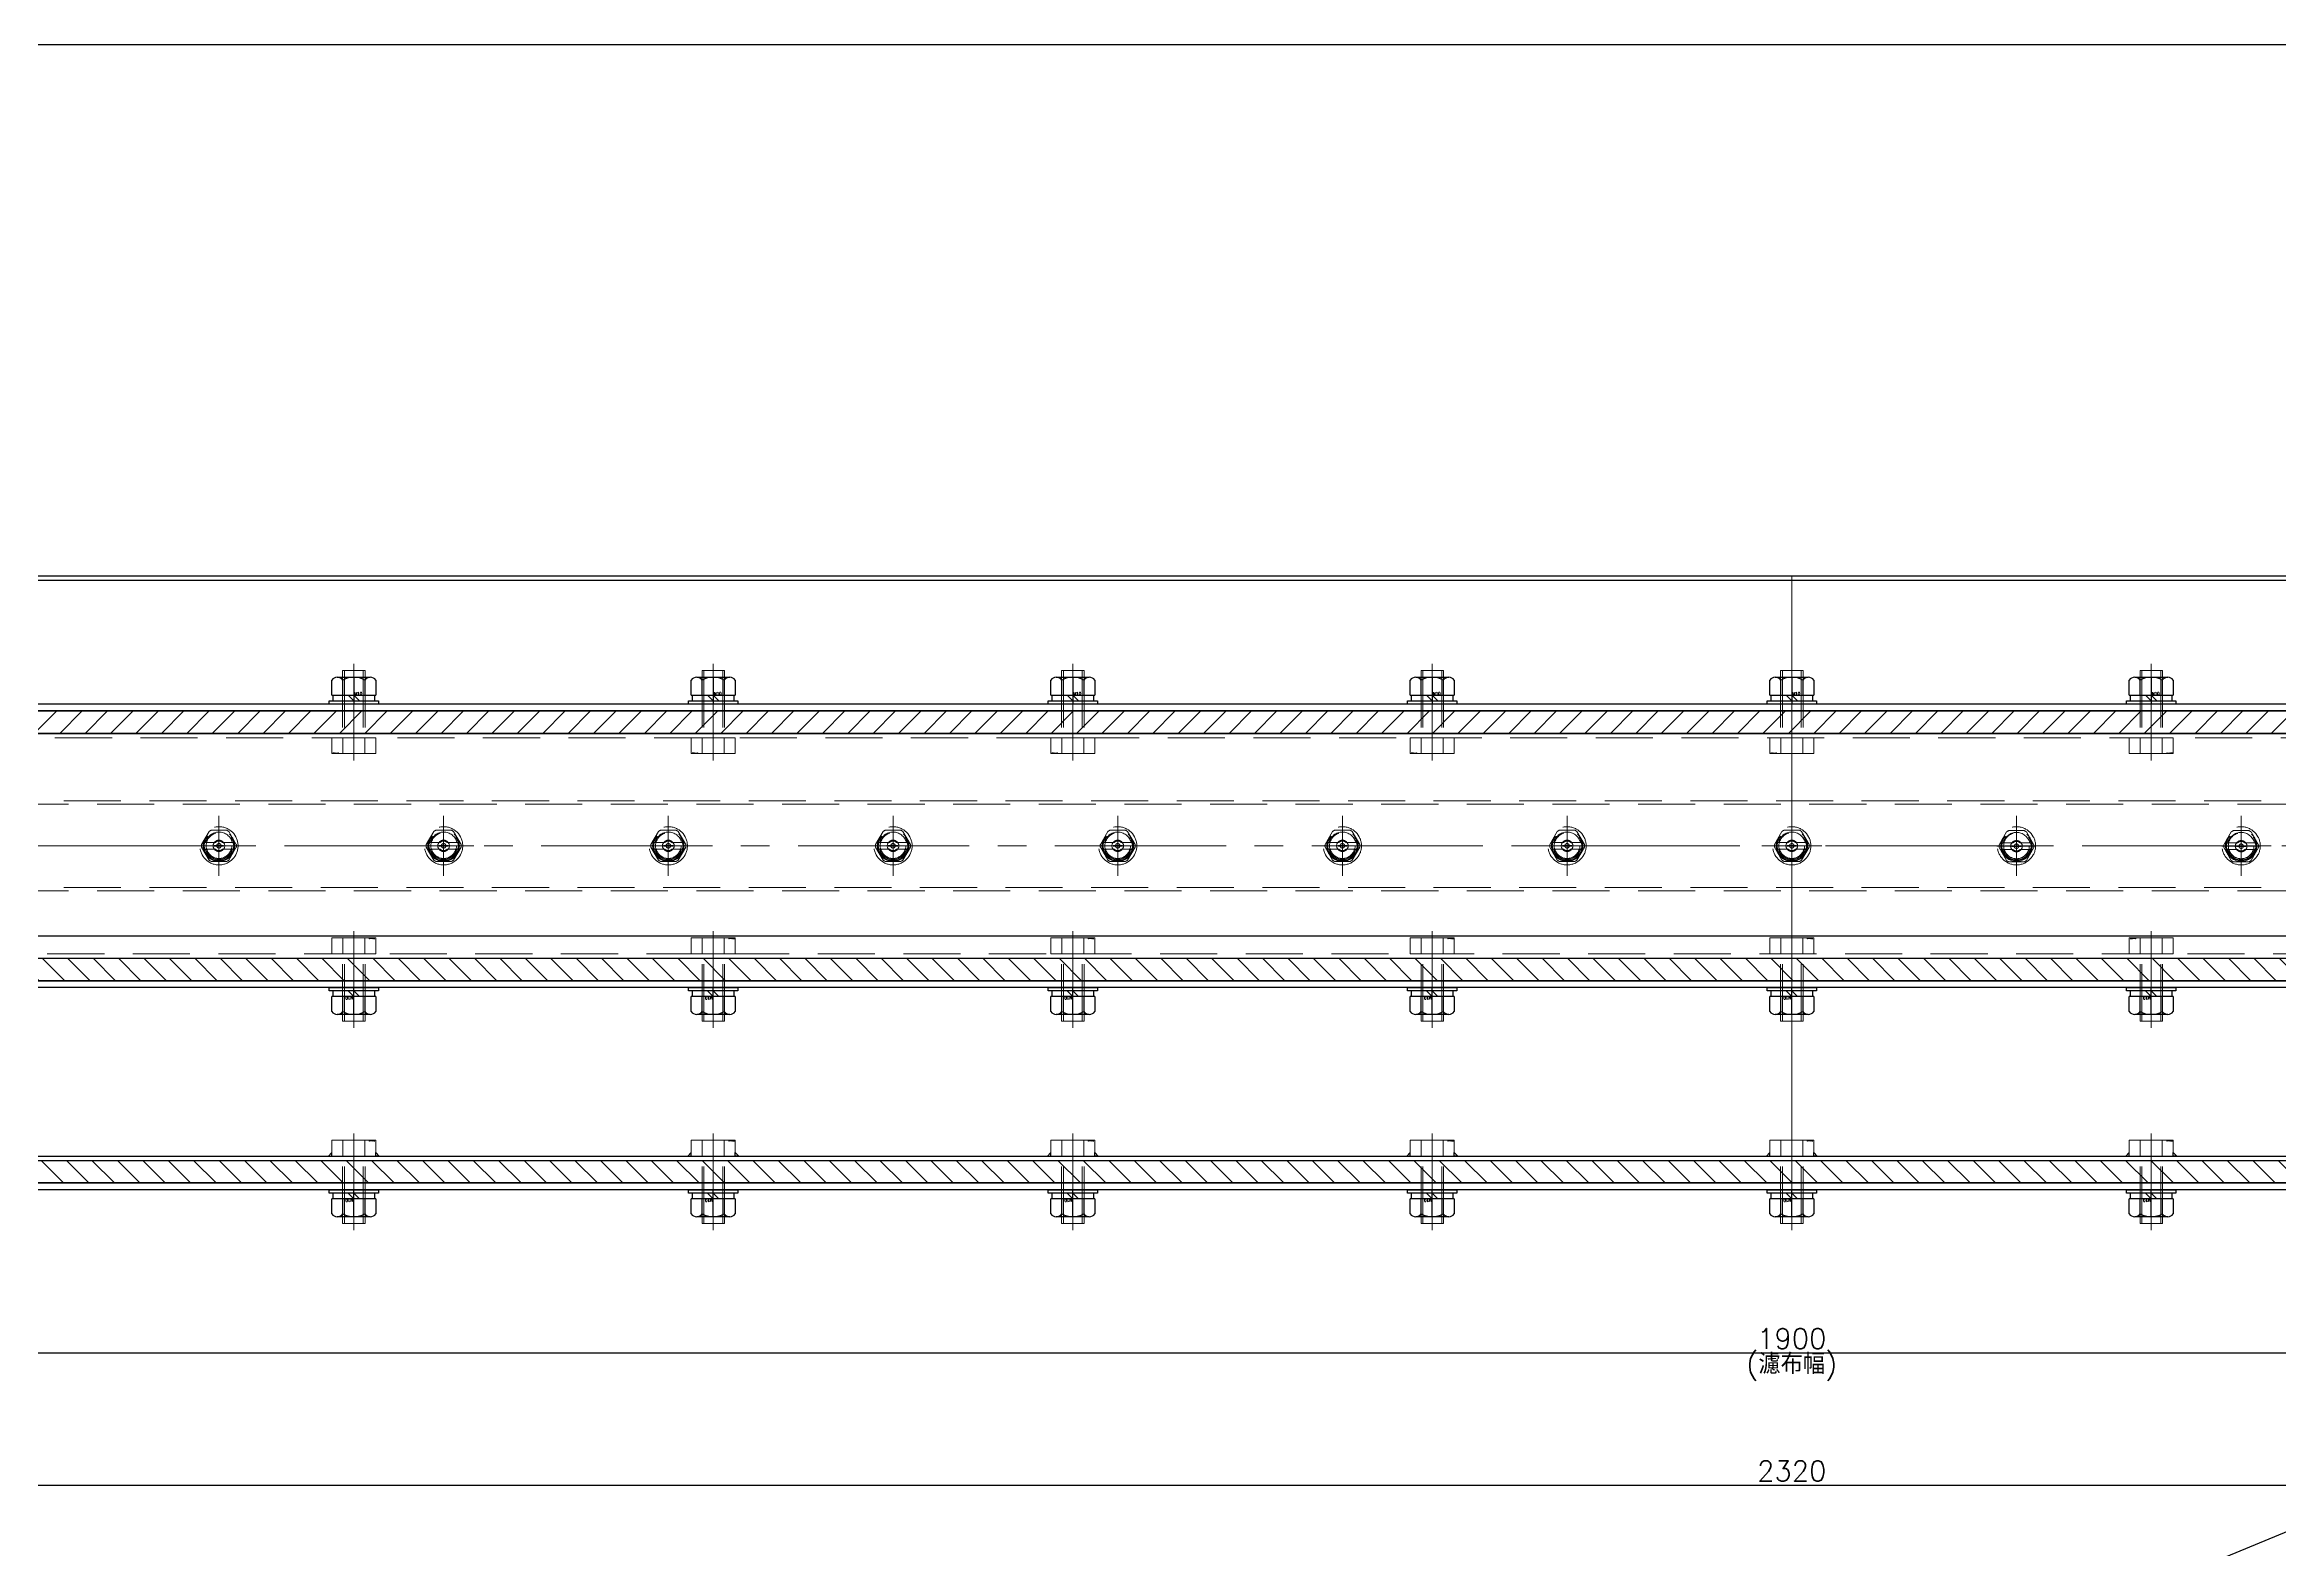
# Model space of a CAD drawing. Header units: millimetres. Extents: x -8731 to 85711, y -14522 to 31379.
# Drawn here: x 29158 to 30153, y -2889 to -2219 of the extents above; entities that cross this region are included whole.
import ezdxf

# ---------------------------------------------------------------- set-up
doc = ezdxf.new("R2010")
doc.units = ezdxf.units.MM
doc.header["$LTSCALE"] = 4
doc.header["$PDMODE"] = 99
doc.header["$PDSIZE"] = 1
doc.linetypes.add('CENTER2', pattern=[28.575, 19.05, -3.175, 3.175, -3.175])
doc.linetypes.add('HIDDEN', pattern=[9.525, 6.35, -3.175])
for name, color, linetype, lineweight in [('04_HIDDEN', 2, 'HIDDEN', 13), ('05_CENTER', 4, 'CENTER2', 13), ('08_DIM', 3, 'Continuous', 13)]:
    doc.layers.add(name, color=color, linetype=linetype, lineweight=lineweight)
doc.layers.add('10_DRAFT', color=8, linetype='Continuous', lineweight=0, plot=False)
doc.styles.add('KSS_TXT', font='txt.shx', dxfattribs={"bigfont": 'extfont2.shx'})
doc.styles.add('KSS_TXT_L', font='txt.shx', dxfattribs={"height": 9, "bigfont": 'extfont2.shx'})
doc.dimstyles.new('KSS_DIM', dxfattribs={"dimscale": 3, "dimtxt": 3, "dimasz": 2.5, "dimexe": 1.25, "dimexo": 0.625, "dimtad": 1, "dimdsep": 46, "dimtxsty": 'KSS_TXT', "dimblk": 'OPEN30', "dimcen": 0, "dimazin": 2, "dimtfac": 0.75, "dimtmove": 0, "dimatfit": 3, "dimldrblk": 'OPEN30', "dimfxl": 1, "dimtolj": 1, "dimarcsym": 0})

# ---------------------------------------------------------------- blocks, each defined once
blk = doc.blocks.new('A$C742A68D0_1_1')
at = {"color": 0, "linetype": 'CENTER2'}
blk.add_line((0, -33), (0, 10), dxfattribs=at)
at = {"color": 0}
for p, q in [((-9.81, 7), (9.81, 7)), ((-9.81, 0), (-9.81, 7)), ((-9.81, 0), (9.81, 0)), ((-4.91, 0), (-4.91, 7)), ((4.91, 0), (4.91, 7)), ((9.81, 0), (9.81, 7))]:
    blk.add_line(p, q, dxfattribs=at)
at = {"color": 0, "linetype": 'HIDDEN'}
for p, q in [((-5, -30), (-5, 0)), ((-4.19, -30), (-4.19, 0)), ((4.19, -30), (4.19, 0)), ((5, -30), (5, 0)), ((-5, -30), (5, -30))]:
    blk.add_line(p, q, dxfattribs=at)
at = {"layer": '10_DRAFT', "style": 'KSS_TXT_L'}
blk.add_text('BT-M10x30L', height=0.3, dxfattribs=at).set_placement((6.81, 6.66))
blk = doc.blocks.new('A$C0B00724F_1_1')
at = {"color": 0}
for points in [[(1980, 90), (80, 90)], [(80, -10), (1980, -10)]]:
    blk.add_lwpolyline(points, dxfattribs=at)
at = {"layer": '04_HIDDEN'}
for p, q in [((2035, 88), (25, 88)), ((25, -8), (2035, -8))]:
    blk.add_line(p, q, dxfattribs=at)
at = {"layer": '05_CENTER'}
for p, q in [((390, 95.46), (390, 82.43)), ((550, 95.46), (550, 82.43)), ((710, 95.46), (710, 82.43)), ((870, 95.46), (870, 82.43)), ((1030, 95.46), (1030, 82.43)), ((1190, 95.46), (1190, 82.43)), ((16.24, 40), (2043.76, 40)), ((390, -15.46), (390, -2.43)), ((550, -15.46), (550, -2.43)), ((710, -15.46), (710, -2.43)), ((870, -15.46), (870, -2.43)), ((1030, -15.46), (1030, -2.43)), ((1190, -15.46), (1190, -2.43))]:
    blk.add_line(p, q, dxfattribs=at)
at = {"layer": '10_DRAFT'}
blk.add_line((1030, 90), (1030, -10), dxfattribs=at)
at = {"layer": '04_HIDDEN', "rotation": 180}
for p in [(390, 88), (550, 88), (710, 88), (870, 88), (1030, 88)]:
    blk.add_blockref('A$C742A68D0_1_1', p, dxfattribs=at)
at = {"layer": '04_HIDDEN', "xscale": -1, "rotation": 180}
blk.add_blockref('A$C742A68D0_1_1', (1190, 88), dxfattribs=at)
at = {"layer": '04_HIDDEN'}
for p in [(390, -8), (550, -8), (710, -8), (870, -8), (1030, -8)]:
    blk.add_blockref('A$C742A68D0_1_1', p, dxfattribs=at)
at = {"layer": '04_HIDDEN', "xscale": -1}
blk.add_blockref('A$C742A68D0_1_1', (1190, -8), dxfattribs=at)
blk = doc.blocks.new('_Open30')
at = {"color": 0, "linetype": 'ByBlock', "lineweight": -2}
for p, q in [((-1, 0.27), (0, 0)), ((0, 0), (-1, -0.27)), ((0, 0), (-1, 0))]:
    blk.add_line(p, q, dxfattribs=at)
blk = doc.blocks.new('*D3047')
at = {"layer": '08_DIM', "color": 0, "lineweight": -2, "transparency": 16777216}
for p, q in [((28985.53, -2784.66), (28985.53, -2804.96)), ((30885.53, -2784.66), (30885.53, -2804.96)), ((28993.03, -2801.21), (30878.03, -2801.21))]:
    blk.add_line(p, q, dxfattribs=at)
at = {"layer": 'Defpoints', "color": 0, "transparency": 16777216}
for p in [(28985.53, -2782.79), (30885.53, -2782.79), (30885.53, -2801.21)]:
    blk.add_point(p, dxfattribs=at)
at = {"layer": '08_DIM', "color": 0, "lineweight": -2, "transparency": 16777216, "xscale": 7.5, "yscale": 7.5, "zscale": 7.5, "rotation": 180}
blk.add_blockref('_Open30', (28985.53, -2801.21), dxfattribs=at)
at = {"layer": '08_DIM', "color": 0, "lineweight": -2, "transparency": 16777216, "xscale": 7.5, "yscale": 7.5, "zscale": 7.5}
blk.add_blockref('_Open30', (30885.53, -2801.21), dxfattribs=at)
at = {"layer": '08_DIM', "color": 0, "transparency": 16777216, "char_height": 9, "attachment_point": 5, "style": 'KSS_TXT'}
for s, insert in [('\\A1;1900', (29935.53, -2794.84)), ('\\A1;(濾布幅)', (29935.53, -2807.59))]:
    blk.add_mtext(s, dxfattribs=dict(at, insert=insert))
blk = doc.blocks.new('A$C6E8C5BCD_1_1')
h = blk.add_hatch()
h.set_pattern_fill('_USER', color=3, scale=8, angle=135, pattern_type=0)
h.set_pattern_definition([(135, (9279.8095, 4636.656), (-5.656854, -5.656854), [])])
h.paths.add_polyline_path([(1000, -10), (1000, 0), (-920, 0), (-920, -10)])
h.paths.add_polyline_path([(-920, -10), (-920, 0), (-950, 0), (-950, -10)])
h.paths.add_polyline_path([(-950, -10), (-950, 0), (-1000, 0), (-1000, -10)])
at = {"color": 0}
blk.add_lwpolyline([(1000, 0), (1000, -10), (-1000, -10), (-1000, 0)], close=True, dxfattribs=at)
at = {"layer": '05_CENTER'}
for p, q in [((-640, 3.94), (-640, -13.51)), ((-480, 3.94), (-480, -13.51)), ((-320, 3.94), (-320, -13.51)), ((-160, 3.94), (-160, -13.51)), ((0, 3.94), (0, -13.51)), ((160, 3.94), (160, -13.51))]:
    blk.add_line(p, q, dxfattribs=at)
blk = doc.blocks.new('A$C4147621A_1_1')
at = {"color": 0}
blk.add_lwpolyline([(1000, 0), (1000, -3), (-1000, -3), (-1000, 0)], close=True, dxfattribs=at)
at = {"layer": '05_CENTER'}
for p, q in [((-640, 2.83), (-640, -5.76)), ((-480, 2.83), (-480, -5.76)), ((-320, 2.83), (-320, -5.76)), ((-160, 2.83), (-160, -5.76)), ((0, 2.83), (0, -5.76)), ((160, 2.83), (160, -5.76))]:
    blk.add_line(p, q, dxfattribs=at)
blk = doc.blocks.new('A$C003B6CA5_1_1')
at = {"color": 0}
blk.add_lwpolyline([(1100, -20), (-1150, -20), (-1150, 20), (1100, 20)], close=True, dxfattribs=at)
at = {"layer": '04_HIDDEN'}
for p, q in [((1100, 18.5), (-1150, 18.5)), ((-1150, -18.5), (1100, -18.5))]:
    blk.add_line(p, q, dxfattribs=at)
for centre, radius in [((-700, 0), 8.5), ((-700, 0), 7), ((-700, 0), 6.58), ((-700, 0), 5.72), ((-600, 0), 8.5), ((-600, 0), 7), ((-600, 0), 6.58), ((-600, 0), 5.72), ((-500, 0), 8.5), ((-500, 0), 7), ((-500, 0), 6.58), ((-500, 0), 5.72), ((-400, 0), 8.5), ((-400, 0), 7), ((-400, 0), 6.58), ((-400, 0), 5.72), ((-300, 0), 8.5), ((-300, 0), 7), ((-300, 0), 6.58), ((-300, 0), 5.72), ((-200, 0), 8.5), ((-200, 0), 7), ((-200, 0), 6.58), ((-200, 0), 5.72), ((-100, 0), 8.5), ((-100, 0), 8.5), ((-100, 0), 7), ((-100, 0), 7), ((-100, 0), 6.58), ((-100, 0), 6.58), ((-100, 0), 5.72), ((-100, 0), 5.72), ((0, 0), 8.5), ((0, 0), 7), ((0, 0), 6.58), ((0, 0), 5.72), ((100, 0), 8.5), ((100, 0), 8.5), ((100, 0), 7), ((100, 0), 7), ((100, 0), 6.58), ((100, 0), 6.58), ((100, 0), 5.72), ((100, 0), 5.72), ((200, 0), 8.5), ((200, 0), 7), ((200, 0), 6.58), ((200, 0), 5.72)]:
    blk.add_circle(centre, radius, dxfattribs=at)
at = {"layer": '05_CENTER'}
for p, q in [((-700, -13.37), (-700, 13.37)), ((-600, -13.37), (-600, 13.37)), ((-500, -13.37), (-500, 13.37)), ((-400, -13.37), (-400, 13.37)), ((-300, -13.37), (-300, 13.37)), ((-200, -13.37), (-200, 13.37)), ((-100, -13.37), (-100, 13.37)), ((-100, -13.37), (-100, 13.37)), ((0, -13.37), (0, 13.37)), ((100, -13.37), (100, 13.37)), ((100, -13.37), (100, 13.37)), ((200, -13.37), (200, 13.37)), ((-686.63, 0), (-713.37, 0)), ((-586.63, 0), (-613.37, 0)), ((-486.63, 0), (-513.37, 0)), ((-386.63, 0), (-413.37, 0)), ((-286.63, 0), (-313.37, 0)), ((-186.63, 0), (-213.37, 0)), ((-86.63, 0), (-113.37, 0)), ((-86.63, 0), (-113.37, 0)), ((13.37, 0), (-13.37, 0)), ((86.63, 0), (113.37, 0)), ((86.63, 0), (113.37, 0)), ((186.63, 0), (213.37, 0))]:
    blk.add_line(p, q, dxfattribs=at)
at = {"layer": '10_DRAFT'}
blk.add_line((0, 20), (0, -20), dxfattribs=at)
blk = doc.blocks.new('1／4MVEP9010S303Wc_1_1')
at = {"color": 0}
for p, q in [((-4.4, 6.38), (-7.73, 0.62)), ((-1.54, 1.5), (-6.13, 1.5)), ((3.33, 7), (-3.33, 7)), ((-1.89, 0.2), (1.89, 0.2)), ((6.13, 1.5), (1.54, 1.5)), ((7.73, 0.62), (4.4, 6.38)), ((-7.73, -0.62), (-4.4, -6.38)), ((-6.13, -1.5), (-1.54, -1.5)), ((-3.33, -7), (3.33, -7)), ((-1.89, -0.2), (1.89, -0.2)), ((1.54, -1.5), (6.13, -1.5)), ((4.4, -6.38), (7.73, -0.62))]:
    blk.add_line(p, q, dxfattribs=at)
for points in [[(-6.13, -1.5), (-6.16, -1.49), (-6.2, -1.46), (-6.24, -1.41), (-6.3, -1.31), (-6.37, -1.16), (-6.41, -1.05), (-6.45, -0.91), (-6.49, -0.77), (-6.52, -0.62), (-6.55, -0.45), (-6.56, -0.29), (-6.57, -0.04), (-6.57, 0.2), (-6.55, 0.43), (-6.52, 0.65), (-6.47, 0.85), (-6.42, 1.03), (-6.36, 1.2), (-6.29, 1.33), (-6.25, 1.4), (-6.21, 1.45), (-6.17, 1.49), (-6.13, 1.5)], [(-2.07, 1.4), (-2.13, 1.34), (-2.2, 1.25), (-2.27, 1.15), (-2.34, 1.03), (-2.41, 0.89), (-2.47, 0.74), (-2.53, 0.54), (-2.58, 0.32), (-2.6, 0.09), (-2.6, -0.14), (-2.57, -0.35), (-2.53, -0.55), (-2.47, -0.74), (-2.4, -0.91), (-2.31, -1.08), (-2.22, -1.23), (-2.14, -1.33), (-2.07, -1.4)], [(-1.89, -0.2), (-1.96, -0.19), (-2.03, -0.14), (-2.07, -0.1), (-2.09, -0.05), (-2.1, 0.01), (-2.09, 0.05), (-2.08, 0.09), (-2.04, 0.14), (-1.96, 0.19), (-1.89, 0.2)], [(-1.89, 1.5), (-1.93, 1.49), (-1.96, 1.48), (-2.01, 1.45), (-2.06, 1.41)], [(2.06, 1.41), (2.01, 1.45), (1.97, 1.48), (1.93, 1.49), (1.89, 1.5)], [(1.89, 0.2), (1.96, 0.19), (2.03, 0.14), (2.07, 0.1), (2.09, 0.05), (2.1, -0.01), (2.09, -0.05), (2.08, -0.09), (2.04, -0.14), (1.96, -0.19), (1.89, -0.2)], [(2.07, -1.4), (2.13, -1.34), (2.2, -1.25), (2.27, -1.15), (2.34, -1.03), (2.41, -0.89), (2.47, -0.74), (2.53, -0.54), (2.58, -0.32), (2.6, -0.09), (2.6, 0.14), (2.57, 0.35), (2.53, 0.55), (2.47, 0.74), (2.4, 0.91), (2.31, 1.08), (2.22, 1.23), (2.14, 1.33), (2.07, 1.4)], [(6.13, 1.5), (6.16, 1.49), (6.2, 1.46), (6.24, 1.41), (6.3, 1.31), (6.37, 1.16), (6.41, 1.05), (6.45, 0.91), (6.49, 0.77), (6.52, 0.62), (6.55, 0.45), (6.56, 0.29), (6.57, 0.04), (6.57, -0.2), (6.55, -0.43), (6.52, -0.65), (6.47, -0.85), (6.42, -1.03), (6.36, -1.2), (6.29, -1.33), (6.25, -1.4), (6.21, -1.45), (6.17, -1.49), (6.13, -1.5)], [(-2.06, -1.41), (-2.01, -1.45), (-1.97, -1.48), (-1.93, -1.49), (-1.89, -1.5)], [(1.89, -1.5), (1.93, -1.49), (1.96, -1.48), (2.01, -1.45), (2.06, -1.41)]]:
    blk.add_lwpolyline(points, dxfattribs=at)
blk.add_circle((0, 0), 6.75, dxfattribs=at)
for radius, start, end in [(7.75, 175.41462, 184.58538), (6.12, 14.19344, 165.80656), (7.75, 115.41462, 124.58538), (2.15, 44.24072, 135.75928), (1, 11.53696, 168.46304), (0.5, 156.42182, 203.57818), (0.5, 336.42182, 23.57818), (7.75, 55.41462, 64.58538), (7.75, 355.41462, 4.58538), (6.12, 194.19344, 345.80656), (5.63, 195.46561, 344.53439), (7.75, 235.41462, 244.58538), (2.5, 214.14046, 325.85954), (2.15, 224.24072, 315.75928), (1, 191.53696, 348.46304), (7.75, 295.41462, 304.58538)]:
    blk.add_arc((0, 0), radius, start, end, dxfattribs=at)
at = {"layer": '04_HIDDEN', "color": 0}
blk.add_arc((0, 0), 2.5, 34.14046, 145.85954, dxfattribs=at)
at = {"layer": '05_CENTER', "color": 0}
for p, q in [((-8.67, 0), (8.67, 0)), ((0, -8.67), (0, 8.67))]:
    blk.add_line(p, q, dxfattribs=at)
blk = doc.blocks.new('A$C77611634_1_1')
blk.add_blockref('A$C003B6CA5_1_1', (0, 0))
at = {"layer": '04_HIDDEN', "color": 4}
for p in [(-700, 0), (-600, 0), (-500, 0), (-400, 0), (-300, 0), (-200, 0), (-100, 0), (0, 0), (100, -0.17), (200, -0.17)]:
    blk.add_blockref('1／4MVEP9010S303Wc_1_1', p, dxfattribs=at)
blk = doc.blocks.new('M10Nza_1_1_1')
at = {"color": 0}
for p, q in [((-9.8, 4), (-9.8, 10.69)), ((-7.35, 12), (7.35, 12)), ((-4.9, 4), (-4.9, 10.69)), ((4.9, 10.69), (4.9, 4)), ((9.8, 10.69), (9.8, 4)), ((-9.8, 4), (9.8, 4)), ((-9.2, 1.5), (-9.2, 4)), ((0, 1.5), (-2.5, 4)), ((0, 4), (2.5, 1.5)), ((9.2, 4), (9.2, 1.5))]:
    blk.add_line(p, q, dxfattribs=at)
at = {"color": 0, "linetype": 'CENTER2'}
blk.add_line((0, 12), (0, 0), dxfattribs=at)
at = {"color": 0}
blk.add_lwpolyline([(-11, 1.5), (11, 1.5), (11, 0), (-11, 0)], close=True, dxfattribs=at)
for centre, radius, start, end in [((-7.35, 9.06), 2.94, 33.626, 146.374), ((0, 2.2), 9.8, 60, 120), ((7.35, 9.06), 2.94, 33.626, 146.374)]:
    blk.add_arc(centre, radius, start, end, dxfattribs=at)
at = {"layer": '10_DRAFT', "style": 'KSS_TXT'}
blk.add_text('M10', height=1.25, dxfattribs=at).set_placement((0.26, 4.12))
blk = doc.blocks.new('A$C7B156557_1_1')
at = {"color": 3}
blk.add_line((-148, 100), (2248, 100), dxfattribs=at)
at = {"color": 0}
for points in [[(-150, 0), (2250, 0), (2250, 260), (-150, 260)], [(-148, 2), (2248, 2), (2248, 258), (-148, 258)]]:
    blk.add_lwpolyline(points, close=True, dxfattribs=at)
at = {"color": 3}
for points in [[(400.19, 2), (400.19, 3.5), (398.69, 2), (398.69, 2)], [(419.81, 2), (419.81, 3.5), (421.31, 2), (421.31, 2)], [(560.19, 2), (560.19, 3.5), (558.69, 2), (558.69, 2)], [(579.81, 2), (579.81, 3.5), (581.31, 2), (581.31, 2)], [(720.19, 2), (720.19, 3.5), (718.69, 2), (718.69, 2)], [(739.81, 2), (739.81, 3.5), (741.31, 2), (741.31, 2)], [(880.19, 2), (880.19, 3.5), (878.69, 2), (878.69, 2)], [(899.81, 2), (899.81, 3.5), (901.31, 2), (901.31, 2)], [(1040.19, 2), (1040.19, 3.5), (1038.69, 2), (1038.69, 2)], [(1059.81, 2), (1059.81, 3.5), (1061.31, 2), (1061.31, 2)], [(1200.19, 2), (1200.19, 3.5), (1198.69, 2), (1198.69, 2)], [(1219.81, 2), (1219.81, 3.5), (1221.31, 2), (1221.31, 2)]]:
    blk.add_lwpolyline(points, close=True, dxfattribs=at)
at = {"layer": '05_CENTER'}
for p, q in [((410, 5.94), (410, -3.98)), ((570, 5.94), (570, -3.98)), ((730, 5.94), (730, -3.98)), ((890, 5.94), (890, -3.98)), ((1050, 5.94), (1050, -3.98)), ((1210, 5.94), (1210, -3.98))]:
    blk.add_line(p, q, dxfattribs=at)
at = {"layer": '10_DRAFT'}
blk.add_line((1050, 260), (1050, 0), dxfattribs=at)
at = {"layer": '04_HIDDEN'}
for p in [(410, 2), (570, 2), (730, 2), (890, 2), (1050, 2), (1210, 2)]:
    blk.add_blockref('A$C742A68D0_1_1', p, dxfattribs=at)
blk = doc.blocks.new('*D3109')
at = {"layer": '08_DIM', "color": 0, "lineweight": -2, "transparency": 16777216}
for p, q in [((28775.53, -2751.96), (28775.53, -2863.86)), ((31095.53, -2751.96), (31095.53, -2863.86)), ((28783.03, -2860.11), (31088.03, -2860.11))]:
    blk.add_line(p, q, dxfattribs=at)
at = {"layer": 'Defpoints', "color": 0, "transparency": 16777216}
for p in [(28775.53, -2750.08), (31095.53, -2750.08), (31095.53, -2860.11)]:
    blk.add_point(p, dxfattribs=at)
at = {"layer": '08_DIM', "color": 0, "lineweight": -2, "transparency": 16777216, "xscale": 7.5, "yscale": 7.5, "zscale": 7.5, "rotation": 180}
blk.add_blockref('_Open30', (28775.53, -2860.11), dxfattribs=at)
at = {"layer": '08_DIM', "color": 0, "lineweight": -2, "transparency": 16777216, "xscale": 7.5, "yscale": 7.5, "zscale": 7.5}
blk.add_blockref('_Open30', (31095.53, -2860.11), dxfattribs=at)
at = {"layer": '08_DIM', "color": 0, "transparency": 16777216, "insert": (29935.53, -2853.73), "char_height": 9, "attachment_point": 5, "style": 'KSS_TXT'}
blk.add_mtext('\\A1;2320', dxfattribs=at)

msp = doc.modelspace()

# ---------------------------------------------------------------- linework, layer by layer
at = {"color": 3}
msp.add_line((31753.48142, -2219.23166), (27988.0985, -3778.16115), dxfattribs=at)
msp.add_lwpolyline([(27988.0985, -3907.6458), (31753.48142, -3907.6458), (31753.48142, -2219.23166), (27988.0985, -2219.23166)], close=True)

# ---------------------------------------------------------------- block references
for name, p in [('A$C7B156557_1_1', (28885.53394, -2715.62031)), ('A$C0B00724F_1_1', (28905.53394, -2615.62031)), ('M10Nza_1_1_1', (29295.53393, -2512.62031)), ('M10Nza_1_1_1', (29455.53393, -2512.62031)), ('M10Nza_1_1_1', (29615.53393, -2512.62031)), ('M10Nza_1_1_1', (29775.53393, -2512.62031)), ('M10Nza_1_1_1', (29935.53393, -2512.62031)), ('M10Nza_1_1_1', (30095.53393, -2512.62031)), ('A$C4147621A_1_1', (29935.53393, -2635.62031)), ('A$C4147621A_1_1', (29935.53393, -2725.62031))]:
    msp.add_blockref(name, p)
at = {"xscale": -1, "rotation": 180}
msp.add_blockref('A$C4147621A_1_1', (29935.53393, -2515.62031), dxfattribs=at)
at = {"color": 3, "xscale": -1, "rotation": 180}
msp.add_blockref('A$C6E8C5BCD_1_1', (29935.53393, -2525.62031), dxfattribs=at)
at = {"color": 3}
for p in [(29935.53393, -2625.62031), (29935.53393, -2715.62031)]:
    msp.add_blockref('A$C6E8C5BCD_1_1', p, dxfattribs=at)
at = {"rotation": 180}
for p in [(29295.53393, -2638.62031), (29455.53393, -2638.62031), (29615.53393, -2638.62031), (29775.53393, -2638.62031), (29935.53393, -2638.62031), (30095.53393, -2638.62031), (29295.53393, -2728.62031), (29455.53393, -2728.62031), (29615.53393, -2728.62031), (29775.53393, -2728.62031), (29935.53393, -2728.62031), (30095.53393, -2728.62031)]:
    msp.add_blockref('M10Nza_1_1_1', p, dxfattribs=at)
at = {"layer": '04_HIDDEN'}
msp.add_blockref('A$C77611634_1_1', (29935.53393, -2575.62031), dxfattribs=at)

# ---------------------------------------------------------------- dimensions: what is measured, and where the dimension line sits
at = {"layer": '08_DIM'}
for base, p1, p2, override, picture, middle in [((31095.53393, -2860.10621), (28775.53393, -2750.0844), (31095.53393, -2750.0844), {"dimscale": 3}, '*D3109', (29935.53393, -2853.73121)), ((30885.53393, -2801.211), (28985.53393, -2782.78747), (30885.53393, -2782.78747), {"dimscale": 3, "dimpost": '\\X(濾布幅)'}, '*D3047', (29935.53393, -2794.836))]:
    dim = msp.add_linear_dim(base=base, p1=p1, p2=p2, dimstyle='KSS_DIM', override=override, dxfattribs=at)
    dim.commit()
    dim.dimension.update_dxf_attribs({"geometry": picture, "text_midpoint": middle})

doc.saveas('drawing.dxf')
